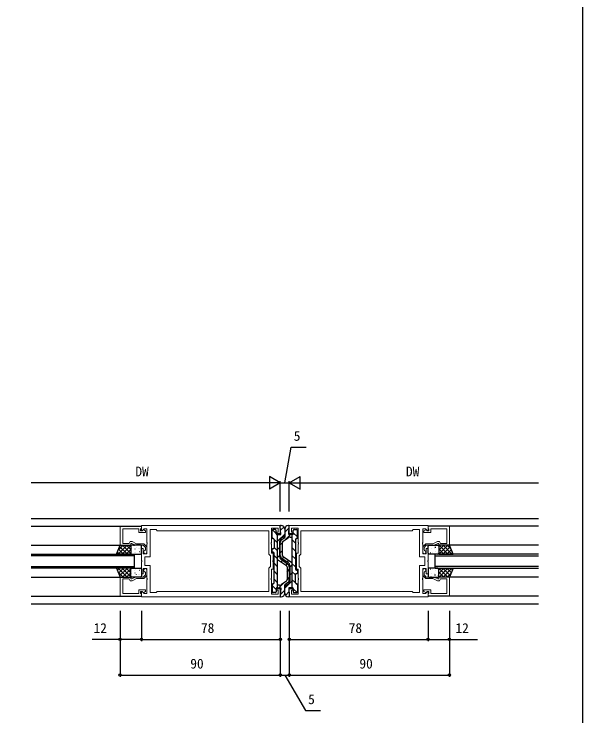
# Model space of a CAD drawing. Units: millimetres, scale not verified. Extents: x -437 to 438, y -681 to 679.
# Drawn here: x 118.7 to 438.3, y -145.2 to 249.3 of the extents above; entities that cross this region are included whole.
import ezdxf
from ezdxf.enums import TextEntityAlignment as Align

# ---------------------------------------------------------------- set-up
doc = ezdxf.new("R2010")
doc.units = ezdxf.units.MM
doc.header["$LTSCALE"] = 4
doc.layers.add('0-2_YKK_11', color=7, linetype='Continuous', lineweight=18)
for name, color, linetype in [('0-3_YKK_12', 2, 'Continuous'), ('0-4_YKK_13', 4, 'Continuous'), ('0-6_YKK_D', 6, 'Continuous'), ('0-7_YKK_ZWAK', 7, 'Continuous')]:
    doc.layers.add(name, color=color, linetype=linetype)
doc.styles.add('ＭＳ ゴシック', font='')
doc.styles.get('ＭＳ ゴシック').set_extended_font_data('MS Gothic')

msp = doc.modelspace()

# ---------------------------------------------------------------- linework, layer by layer
at = {"layer": '0-2_YKK_11'}
for p, q in [((199.2, -75.303), (261.8, -75.303)), ((342.4, -75.303), (279.8, -75.303))]:
    msp.add_line(p, q, dxfattribs=at)
for points in [[(178.3, -38.503), (190.3, -38.503), (190.3, -39.703), (190, -40.003), (189.8, -40.203), (189.8, -41.103), (190.75, -41.103), (191.25, -40.603), (191.561, -40.603), (192.6, -41.203), (192.6, -42.103), (188.8, -42.103), (188.8, -40.003), (179.8, -40.003), (179.8, -48.203), (183.3, -48.203), (183.877, -47.203), (185.022, -47.203), (187.595, -48.403), (191.65, -48.403), (193.3, -50.19), (193.3, -53.103)], [(192.25, -52.215), (192.5, -51.919), (192.5, -50.503), (191.3, -49.203), (186.945, -49.203), (184.8, -48.203), (184.3, -48.203), (184.3, -49.203), (178.3, -49.203), (178.3, -38.503)], [(190.3, -38.203), (268.3, -38.203), (268.3, -42.703), (266.3, -42.703), (266.3, -41.903), (267.1, -41.903), (267.1, -39.703), (263.3, -39.703), (263.3, -47.744), (263.18, -47.928), (263.18, -48.478), (263.3, -48.661), (263.3, -53.703), (264.3, -53.703), (264.3, -57.744), (264.18, -57.928), (264.18, -58.478), (264.3, -58.661), (264.3, -62.703), (263.3, -62.703), (263.3, -67.744), (263.18, -67.928), (263.18, -68.478), (263.3, -68.661), (263.3, -76.703), (267.1, -76.703), (267.1, -74.503), (266.3, -74.503), (266.3, -73.703), (268.3, -73.703), (268.3, -78.203), (190.3, -78.203), (190.3, -75.402), (190.67, -75.249), (191.824, -76.403), (193.3, -76.403), (193.3, -68.661), (193.42, -68.478), (193.42, -67.928), (193.3, -67.744)], [(193.3, -67.744), (193.3, -62.403), (191.3, -62.403), (191.3, -65.403), (190.3, -65.403), (190.3, -58.661), (190.42, -58.478), (190.42, -57.928), (190.3, -57.744), (190.3, -51.003), (191.3, -51.003), (191.3, -54.003), (193.3, -54.003), (193.3, -48.661), (193.42, -48.478), (193.42, -47.928), (193.3, -47.744), (193.3, -40.003), (191.824, -40.003), (190.67, -41.157), (190.3, -41.003), (190.3, -38.203)], [(351.3, -38.203), (273.3, -38.203), (273.3, -42.703), (275.3, -42.703), (275.3, -41.903), (274.5, -41.903), (274.5, -39.703), (278.3, -39.703), (278.3, -47.744), (278.42, -47.928), (278.42, -48.478), (278.3, -48.661), (278.3, -53.703), (277.3, -53.703), (277.3, -57.744), (277.42, -57.928), (277.42, -58.478), (277.3, -58.661), (277.3, -62.703), (278.3, -62.703), (278.3, -67.744), (278.42, -67.928), (278.42, -68.478), (278.3, -68.661), (278.3, -76.703), (274.5, -76.703), (274.5, -74.503), (275.3, -74.503), (275.3, -73.703), (273.3, -73.703), (273.3, -78.203), (351.3, -78.203), (351.3, -75.402), (350.93, -75.249), (349.776, -76.403), (348.3, -76.403), (348.3, -68.661), (348.18, -68.478), (348.18, -67.928), (348.3, -67.744)], [(348.3, -67.744), (348.3, -62.403), (350.3, -62.403), (350.3, -65.403), (351.3, -65.403), (351.3, -58.661), (351.18, -58.478), (351.18, -57.928), (351.3, -57.744), (351.3, -51.003), (350.3, -51.003), (350.3, -54.003), (348.3, -54.003), (348.3, -48.661), (348.18, -48.478), (348.18, -47.928), (348.3, -47.744), (348.3, -40.003), (349.776, -40.003), (350.93, -41.157), (351.3, -41.003), (351.3, -38.203)], [(363.3, -38.503), (351.3, -38.503), (351.3, -39.703), (351.6, -40.003), (351.8, -40.203), (351.8, -41.103), (350.85, -41.103), (350.35, -40.603), (350.039, -40.603), (349, -41.203), (349, -42.103), (352.8, -42.103), (352.8, -40.003), (361.8, -40.003), (361.8, -48.203), (358.3, -48.203), (357.723, -47.203), (356.578, -47.203), (354.005, -48.403), (349.95, -48.403), (348.3, -50.19), (348.3, -53.103)], [(349.35, -52.215), (349.1, -51.919), (349.1, -50.503), (350.3, -49.203), (354.655, -49.203), (356.8, -48.203), (357.3, -48.203), (357.3, -49.203), (363.3, -49.203), (363.3, -38.503)], [(178.3, -77.903), (190.3, -77.903), (190.3, -76.703), (190, -76.403), (189.8, -76.203), (189.8, -75.303), (190.75, -75.303), (191.25, -75.803), (191.561, -75.803), (192.6, -75.203), (192.6, -74.303), (188.8, -74.303), (188.8, -76.403), (179.8, -76.403), (179.8, -68.203), (183.3, -68.203), (183.877, -69.203), (185.022, -69.203), (187.595, -68.003), (191.65, -68.003), (193.3, -66.215), (193.3, -63.303)], [(192.25, -64.19), (192.5, -64.486), (192.5, -65.903), (191.3, -67.203), (186.945, -67.203), (184.8, -68.203), (184.3, -68.203), (184.3, -67.203), (178.3, -67.203), (178.3, -77.903)], [(363.3, -77.903), (351.3, -77.903), (351.3, -76.703), (351.6, -76.403), (351.8, -76.203), (351.8, -75.303), (350.85, -75.303), (350.35, -75.803), (350.039, -75.803), (349, -75.203), (349, -74.303), (352.8, -74.303), (352.8, -76.403), (361.8, -76.403), (361.8, -68.203), (358.3, -68.203), (357.723, -69.203), (356.578, -69.203), (354.005, -68.003), (349.95, -68.003), (348.3, -66.215), (348.3, -63.303)], [(349.35, -64.19), (349.1, -64.486), (349.1, -65.903), (350.3, -67.203), (354.655, -67.203), (356.8, -68.203), (357.3, -68.203), (357.3, -67.203), (363.3, -67.203), (363.3, -77.903)]]:
    msp.add_lwpolyline(points, dxfattribs=at)
for points in [[(261.8, -41.103), (199.2, -41.103), (198.6, -40.503), (195.1, -40.503), (195.1, -55.803), (192.1, -55.803), (192.1, -60.603), (195.1, -60.603), (195.1, -75.903), (198.6, -75.903), (199.2, -75.303), (261.8, -75.303), (261.8, -62.203), (262.8, -61.203), (262.8, -55.203), (261.8, -54.203)], [(342.4, -75.303), (279.8, -75.303), (279.8, -62.203), (278.8, -61.203), (278.8, -55.203), (279.8, -54.203), (279.8, -41.103), (342.4, -41.103), (343, -40.503), (346.5, -40.503), (346.5, -55.803), (349.5, -55.803), (349.5, -60.603), (346.5, -60.603), (346.5, -75.903), (343, -75.903)]]:
    msp.add_lwpolyline(points, close=True, dxfattribs=at)
for centre, start, end in [((192.4, -53.103), 99.59406, 0), ((349.2, -53.103), 180, 80.40594), ((192.4, -63.303), 360, 260.40594), ((349.2, -63.303), 279.59406, 180)]:
    msp.add_arc(centre, 0.9, start, end, dxfattribs=at)
at = {"layer": '0-3_YKK_12'}
for p, q in [((128.3, -34.203), (413.3, -34.203)), ((128.3, -38.503), (190.3, -38.503)), ((413.3, -38.503), (351.301, -38.503)), ((128.3, -49.203), (178.3, -49.203)), ((413.3, -49.203), (363.301, -49.203)), ((128.3, -54.203), (186.3, -54.203)), ((186.3, -55.203), (128.3, -55.203)), ((186.3, -62.203), (186.3, -54.203)), ((355.3, -62.203), (355.3, -54.203)), ((413.3, -54.203), (355.301, -54.203)), ((355.301, -55.203), (413.3, -55.203)), ((128.3, -61.203), (186.3, -61.203)), ((186.3, -62.203), (128.3, -62.203)), ((413.3, -61.203), (355.301, -61.203)), ((355.301, -62.203), (413.3, -62.203)), ((128.3, -67.203), (178.3, -67.203)), ((413.3, -67.203), (363.301, -67.203)), ((128.3, -77.903), (190.3, -77.903)), ((413.3, -77.903), (351.301, -77.903)), ((128.3, -82.203), (413.3, -82.203))]:
    msp.add_line(p, q, dxfattribs=at)
at = {"layer": '0-4_YKK_13'}
for p, q in [((268.451, -40.873), (270.365, -38.958)), ((268.6, -38.204), (268.8, -38.204)), ((273.001, -38.204), (272.801, -38.204)), ((273.001, -43.203), (273.3, -38.523)), ((263.7, -45.004), (263.7, -41.003)), ((263.925, -40.586), (266, -42.662)), ((265.501, -40.503), (264.201, -40.503)), ((266, -42.904), (266, -41.004)), ((266.542, -43.204), (266.8, -43.462)), ((266.8, -47.013), (270.8, -43.014)), ((266.8, -73.204), (266.8, -43.204)), ((270.8, -40.204), (270.8, -43.046)), ((273.236, -39.527), (270.801, -41.962)), ((270.801, -40.203), (270.801, -44.903)), ((274.05, -43.203), (271.107, -46.146)), ((275.301, -43.203), (273.001, -43.203)), ((274.8, -43.203), (274.8, -73.203)), ((275.6, -42.903), (275.6, -41.003)), ((277.9, -44.614), (275.6, -42.314)), ((276.1, -40.503), (277.4, -40.503)), ((277.9, -45.003), (277.9, -41.003)), ((263.7, -44.852), (264.355, -45.507)), ((264.3, -45.504), (264.2, -45.504)), ((264.797, -45.949), (266.8, -47.952)), ((264.8, -46.004), (264.8, -50.703)), ((268, -55.747), (268, -46.967)), ((269.792, -44.783), (269.008, -45.231)), ((269.177, -46.005), (270.801, -44.903)), ((269.851, -47), (272.72, -45.05)), ((273.844, -44.703), (274.8, -44.703)), ((276.8, -48.005), (274.8, -46.005)), ((276.8, -46.003), (276.8, -62.704)), ((277.3, -45.503), (277.4, -45.503)), ((180.038, -49.203), (177.141, -52.1)), ((182.283, -49.203), (177.283, -54.203)), ((182.361, -54.203), (178.032, -49.874)), ((184.3, -49.431), (179.528, -54.203)), ((184.3, -53.897), (179.606, -49.203)), ((184.3, -51.652), (181.851, -49.203)), ((184.3, -49.407), (184.096, -49.203)), ((184.3, -49.703), (184.3, -53.703)), ((189.8, -49.203), (184.8, -49.203)), ((184.882, -51.014), (184.874, -51.021)), ((185.951, -49.457), (185.927, -49.501)), ((187.52, -50.565), (187.431, -50.611)), ((188.575, -50.89), (188.551, -50.934)), ((189.069, -50.859), (189.062, -50.865)), ((190.3, -53.703), (190.3, -49.703)), ((264.3, -51.203), (264.2, -51.203)), ((264.8, -50.442), (266.8, -52.442)), ((266.8, -51.504), (268, -50.304)), ((268.301, -54.941), (268.301, -47.66)), ((269.501, -47.753), (268.301, -48.952)), ((269.501, -54.945), (269.501, -47.662)), ((276.8, -52.495), (274.8, -50.495)), ((351.3, -53.703), (351.3, -49.703)), ((351.8, -49.203), (356.8, -49.203)), ((352.581, -49.203), (352.574, -49.215)), ((353.03, -51.248), (353.006, -51.292)), ((353.018, -49.485), (353.01, -49.492)), ((355.038, -51.271), (355.03, -51.278)), ((355.222, -50.605), (355.198, -50.649)), ((355.333, -50.228), (355.245, -50.275)), ((357.112, -50.014), (357.088, -50.058)), ((360.134, -49.203), (357.3, -52.037)), ((357.889, -49.203), (357.3, -49.792)), ((357.3, -49.703), (357.3, -53.703)), ((362.379, -49.203), (357.379, -54.203)), ((362.457, -54.203), (357.457, -49.203)), ((363.678, -50.149), (359.624, -54.203)), ((364.702, -54.203), (359.702, -49.203)), ((364.202, -51.458), (361.947, -49.203)), ((177.871, -54.203), (176.749, -53.081)), ((180.116, -54.203), (177.39, -51.477)), ((184.3, -51.676), (181.773, -54.203)), ((184.3, -53.921), (184.019, -54.203)), ((184.8, -54.203), (189.8, -54.203)), ((185.227, -54.149), (185.203, -54.193)), ((186.604, -53.067), (186.596, -53.074)), ((186.685, -51.482), (186.661, -51.525)), ((187.117, -53.558), (187.093, -53.602)), ((189.309, -52.915), (189.285, -52.959)), ((263.7, -52.703), (263.7, -51.703)), ((264.2, -53.203), (264.3, -53.203)), ((264.8, -70.404), (264.8, -53.703)), ((264.8, -54.932), (266.8, -56.932)), ((266.8, -55.994), (268, -54.794)), ((269.501, -52.242), (268.301, -53.442)), ((276.8, -56.985), (274.8, -54.985)), ((351.573, -53.916), (351.549, -53.96)), ((356.8, -54.203), (351.8, -54.203)), ((352.572, -53.48), (352.565, -53.486)), ((353.764, -53.273), (353.74, -53.317)), ((355.654, -52.682), (355.63, -52.725)), ((356.76, -53.324), (356.752, -53.331)), ((360.212, -54.203), (357.3, -51.291)), ((357.967, -54.203), (357.3, -53.536)), ((364.32, -51.752), (361.87, -54.203)), ((364.961, -53.356), (364.115, -54.203)), ((271.749, -60.8), (266.8, -57.435)), ((268.615, -58.669), (269.475, -57.809)), ((272.423, -59.812), (268.876, -57.402)), ((269.177, -56.595), (272.724, -59.005)), ((270.313, -55.921), (269.451, -56.782)), ((269.851, -55.607), (274.8, -58.972)), ((272.985, -57.738), (272.125, -58.598)), ((177.871, -62.203), (176.749, -63.324)), ((182.283, -67.203), (177.283, -62.203)), ((180.116, -62.203), (177.39, -64.928)), ((182.361, -62.203), (178.032, -66.532)), ((184.3, -66.974), (179.528, -62.203)), ((184.3, -62.508), (179.606, -67.203)), ((184.3, -64.729), (181.773, -62.203)), ((184.3, -62.484), (184.019, -62.203)), ((184.3, -66.703), (184.3, -62.703)), ((184.8, -62.203), (189.8, -62.203)), ((185.227, -62.256), (185.203, -62.212)), ((187.117, -62.847), (187.093, -62.803)), ((190.3, -62.703), (190.3, -66.703)), ((264.8, -59.422), (266.8, -61.422)), ((271.288, -60.486), (272.149, -59.625)), ((272.1, -61.462), (272.1, -68.745)), ((272.1, -64.165), (273.3, -62.965)), ((273.3, -61.466), (273.3, -68.747)), ((274.8, -60.413), (273.6, -61.613)), ((273.6, -60.659), (273.6, -69.44)), ((276.8, -61.475), (274.8, -59.475)), ((351.3, -62.703), (351.3, -66.703)), ((351.573, -62.489), (351.549, -62.445)), ((356.8, -62.203), (351.8, -62.203)), ((352.572, -62.925), (352.565, -62.919)), ((353.764, -63.132), (353.74, -63.088)), ((356.76, -63.081), (356.752, -63.074)), ((360.212, -62.203), (357.3, -65.114)), ((357.967, -62.203), (357.3, -62.869)), ((357.3, -66.703), (357.3, -62.703)), ((362.379, -67.203), (357.379, -62.203)), ((362.457, -62.203), (357.457, -67.203)), ((363.678, -66.257), (359.624, -62.203)), ((364.702, -62.203), (359.702, -67.203)), ((364.32, -64.653), (361.87, -62.203)), ((364.961, -63.049), (364.115, -62.203)), ((180.038, -67.203), (177.141, -64.305)), ((184.3, -64.753), (181.851, -67.203)), ((184.3, -66.999), (184.096, -67.203)), ((184.493, -64.281), (184.469, -64.237)), ((184.882, -65.391), (184.874, -65.384)), ((185.951, -66.948), (185.927, -66.905)), ((186.604, -63.338), (186.596, -63.331)), ((186.685, -64.924), (186.661, -64.88)), ((187.52, -65.841), (187.431, -65.794)), ((188.575, -65.515), (188.551, -65.471)), ((189.069, -65.547), (189.062, -65.54)), ((189.309, -63.49), (189.285, -63.446)), ((264.8, -63.912), (266.8, -65.912)), ((274.8, -64.903), (273.6, -66.103)), ((276.8, -65.965), (274.8, -63.965)), ((276.8, -70.403), (276.8, -65.704)), ((277.401, -63.204), (277.3, -63.204)), ((277.3, -65.204), (277.401, -65.204)), ((277.901, -63.704), (277.901, -64.704)), ((353.03, -65.157), (353.006, -65.113)), ((353.018, -66.92), (353.01, -66.913)), ((355.038, -65.134), (355.03, -65.127)), ((355.222, -65.8), (355.198, -65.756)), ((355.333, -66.177), (355.245, -66.13)), ((355.654, -63.724), (355.63, -63.68)), ((357.112, -66.392), (357.088, -66.348)), ((360.134, -67.203), (357.3, -64.368)), ((357.889, -67.203), (357.3, -66.613)), ((364.202, -64.947), (361.947, -67.203)), ((189.8, -67.203), (184.8, -67.203)), ((264.3, -70.904), (264.2, -70.904)), ((264.8, -68.402), (266.8, -70.402)), ((267.551, -73.204), (270.493, -70.261)), ((271.75, -69.407), (268.881, -71.357)), ((274.8, -69.393), (270.8, -73.393)), ((272.423, -70.402), (270.8, -71.504)), ((272.1, -68.654), (273.3, -67.455)), ((276.803, -70.458), (274.8, -68.455)), ((277.9, -71.555), (277.245, -70.9)), ((277.3, -70.903), (277.4, -70.903)), ((351.8, -67.203), (356.8, -67.203)), ((352.581, -67.203), (352.574, -67.19)), ((263.7, -71.404), (263.7, -75.404)), ((263.7, -71.793), (266, -74.093)), ((266, -73.504), (266, -75.404)), ((266.3, -73.204), (268.6, -73.204)), ((267.756, -71.704), (266.8, -71.704)), ((268.6, -73.204), (268.3, -77.884)), ((268.365, -76.88), (270.8, -74.444)), ((270.8, -76.203), (270.8, -71.504)), ((270.8, -76.203), (270.8, -73.361)), ((271.808, -71.624), (272.592, -71.176)), ((275.058, -73.203), (274.8, -72.945)), ((275.6, -73.503), (275.6, -75.403)), ((277.676, -75.821), (275.6, -73.745)), ((277.9, -71.403), (277.9, -75.404)), ((265.5, -75.904), (264.2, -75.904)), ((268.6, -78.203), (268.8, -78.203)), ((273.149, -75.534), (271.235, -77.449)), ((273, -78.203), (272.8, -78.203)), ((276.1, -75.904), (277.4, -75.904))]:
    msp.add_line(p, q, dxfattribs=at)
for points in [[(266.3, -43.204), (268.6, -43.204), (268.301, -38.523)], [(275.3, -73.203), (273, -73.203), (273.3, -77.884)]]:
    msp.add_lwpolyline(points, dxfattribs=at)
for points in [[(176.3, -54.203), (178.3, -49.203), (184.3, -49.203), (184.3, -54.203)], [(365.3, -54.203), (363.3, -49.203), (357.3, -49.203), (357.3, -54.203)], [(176.3, -62.203), (178.3, -67.203), (184.3, -67.203), (184.3, -62.203)], [(365.3, -62.203), (363.3, -67.203), (357.3, -67.203), (357.3, -62.203)]]:
    msp.add_lwpolyline(points, close=True, dxfattribs=at)
for centre, radius, start, end in [((268.6, -38.504), 0.3, 89.99937, 183.65913), ((268.8, -40.204), 2, 359.99937, 89.99937), ((272.801, -40.204), 2, 89.99937, 179.99937), ((273.001, -38.504), 0.3, 356.33962, 89.99937), ((264.2, -41.003), 0.5, 89.99578, 179.99578), ((265.5, -41.003), 0.5, 359.99578, 89.99578), ((266.3, -42.904), 0.3, 179.99578, 269.99937), ((268.8, -43.046), 2, 299.74475, 359.99937), ((275.3, -42.903), 0.3, 269.99937, 0.00296), ((276.1, -41.003), 0.5, 90.00296, 180.00296), ((277.4, -41.003), 0.5, 0.00296, 90.00296), ((264.2, -45.004), 0.5, 179.99578, 269.99937), ((264.3, -46.004), 0.5, 359.99937, 89.99934), ((270, -46.967), 2, 119.74475, 179.99937), ((270.301, -47.66), 2, 124.16744, 180.00226), ((270.301, -47.662), 0.8, 124.21551, 180.00226), ((273.844, -46.703), 2, 89.99937, 124.21551), ((277.3, -46.003), 0.5, 89.99937, 179.99937), ((277.4, -45.003), 0.5, 269.99937, 0.00296), ((184.8, -49.703), 0.5, 90, 180), ((189.8, -49.703), 0.5, 0, 90), ((264.2, -51.703), 0.5, 89.99578, 179.99578), ((264.3, -50.703), 0.5, 269.99578, 359.99937), ((351.8, -49.703), 0.5, 90, 180), ((356.8, -49.703), 0.5, 0, 90), ((184.8, -53.703), 0.5, 180, 270), ((189.8, -53.703), 0.5, 270, 0), ((264.2, -52.703), 0.5, 179.99578, 269.99578), ((264.3, -53.703), 0.5, 359.99937, 89.97074), ((270.301, -54.941), 2, 180.00226, 235.81038), ((270.301, -54.945), 0.8, 180.00226, 235.78324), ((351.8, -53.703), 0.5, 180, 270), ((356.8, -53.703), 0.5, 270, 360), ((270, -55.748), 2, 179.99937, 235.81038), ((271.6, -60.659), 2, 359.99937, 55.81038), ((184.8, -62.703), 0.5, 90, 180), ((189.8, -62.703), 0.5, 0, 90), ((271.3, -61.462), 0.8, 0.00226, 55.78324), ((271.3, -61.466), 2, 0.00226, 55.81038), ((277.3, -62.704), 0.5, 179.99937, 269.97074), ((351.8, -62.703), 0.5, 90, 180), ((356.8, -62.703), 0.5, 0, 90), ((184.8, -66.703), 0.5, 180, 270), ((189.8, -66.703), 0.5, 270, 0), ((277.3, -65.704), 0.5, 89.99578, 179.99937), ((277.401, -63.704), 0.5, 359.99578, 89.99578), ((277.401, -64.704), 0.5, 269.99578, 359.99578), ((351.8, -66.703), 0.5, 180, 270), ((356.8, -66.703), 0.5, 270, 0), ((264.2, -71.404), 0.5, 89.99937, 180.00296), ((264.3, -70.404), 0.5, 269.99937, 359.99937), ((271.3, -68.745), 0.8, 304.21551, 0.00226), ((271.3, -68.747), 2, 304.16744, 0.00226), ((271.6, -69.44), 2, 299.74475, 359.99937), ((277.3, -70.403), 0.5, 179.99937, 269.99934), ((277.4, -71.403), 0.5, 359.99578, 89.99937), ((266.3, -73.504), 0.3, 89.99937, 180.00296), ((267.756, -69.704), 2, 269.99937, 304.21551), ((272.8, -73.361), 2, 119.74475, 179.99937), ((275.3, -73.503), 0.3, 359.99578, 89.99937), ((264.2, -75.404), 0.5, 180.00296, 270.00296), ((265.5, -75.404), 0.5, 270.00296, 0.00296), ((268.6, -77.903), 0.3, 176.33962, 269.99937), ((268.8, -76.203), 2, 269.99937, 359.99937), ((272.8, -76.203), 2, 179.99937, 269.99937), ((273, -77.903), 0.3, 269.99937, 3.65913), ((276.1, -75.404), 0.5, 179.99578, 269.99578), ((277.4, -75.404), 0.5, 269.99578, 359.99578)]:
    msp.add_arc(centre, radius, start, end, dxfattribs=at)
at = {"layer": '0-6_YKK_D'}
for p, q in [((268.299, -14.203), (262.237, -10.703)), ((262.237, -10.703), (262.237, -17.703)), ((273.3, -14.203), (279.362, -10.703)), ((279.362, -17.703), (279.362, -10.703)), ((261.299, -14.203), (128.3, -14.203)), ((268.299, -14.203), (256.174, -14.203)), ((268.299, -14.203), (262.237, -17.703)), ((268.299, -21.203), (268.299, -13.203)), ((268.299, -30.203), (268.299, -13.203)), ((268.299, -14.203), (273.3, -14.203)), ((273.3, -30.203), (273.3, -13.203)), ((273.3, -29.203), (273.3, -13.203)), ((273.3, -14.203), (279.362, -17.703)), ((273.3, -14.203), (285.424, -14.203)), ((280.3, -14.203), (413.3, -14.203)), ((178.3, -86.203), (178.3, -103.202)), ((178.3, -86.203), (178.3, -123.203)), ((190.3, -86.203), (190.3, -103.202)), ((190.3, -86.203), (190.3, -103.203)), ((268.299, -86.203), (268.299, -103.203)), ((268.299, -86.203), (268.299, -123.203)), ((268.3, -86.203), (268.3, -123.203)), ((273.3, -86.203), (273.3, -123.203)), ((273.3, -86.203), (273.3, -103.203)), ((273.3, -86.203), (273.3, -123.203)), ((351.3, -86.203), (351.3, -103.203)), ((363.3, -86.203), (363.3, -103.203)), ((363.3, -86.203), (363.3, -123.203)), ((351.3, -87.203), (351.3, -103.203)), ((190.3, -102.203), (268.299, -102.203)), ((273.3, -102.203), (351.3, -102.203)), ((178.3, -122.203), (268.3, -122.203)), ((268.299, -122.203), (273.3, -122.203)), ((273.3, -122.203), (363.3, -122.203))]:
    msp.add_line(p, q, dxfattribs=at)
for points in [[(270.799, -14.203), (274.415, 5.797), (282.761, 5.797)], [(190.3, -102.202), (178.3, -102.202), (162.545, -102.202)], [(351.3, -102.203), (363.3, -102.203), (379.055, -102.203)], [(270.799, -122.203), (282.492, -142.203), (290.838, -142.203)]]:
    msp.add_lwpolyline(points, dxfattribs=at)
for centre in [(178.3, -102.202), (190.3, -102.202), (190.3, -102.203), (268.299, -102.203), (273.3, -102.203), (351.3, -102.203), (351.3, -102.203), (363.3, -102.203), (178.3, -122.203), (268.299, -122.203), (268.3, -122.203), (273.3, -122.203), (273.3, -122.203), (363.3, -122.203)]:
    msp.add_circle(centre, 0.637, dxfattribs=at)
at = {"layer": '0-7_YKK_ZWAK'}
msp.add_lwpolyline([(-436.7, -681.2), (438.3, -681.2), (438.3, 643.8)], dxfattribs=at)

# ---------------------------------------------------------------- texts
at = {"layer": '0-6_YKK_D', "style": 'ＭＳ ゴシック'}
for s, p in [('5', (275.861, 7.797)), ('DW', (186.895, -12.203)), ('DW', (338.895, -12.203)), ('12', (163.395, -100.202)), ('78', (223.738, -100.203)), ('78', (306.739, -100.203)), ('12', (366.699, -100.203)), ('90', (217.739, -120.203)), ('90', (312.739, -120.203)), ('5', (283.938, -140.203))]:
    msp.add_text(s, height=5.499, dxfattribs=at).set_placement(p, align=Align.BOTTOM_LEFT)

doc.saveas('drawing.dxf')
